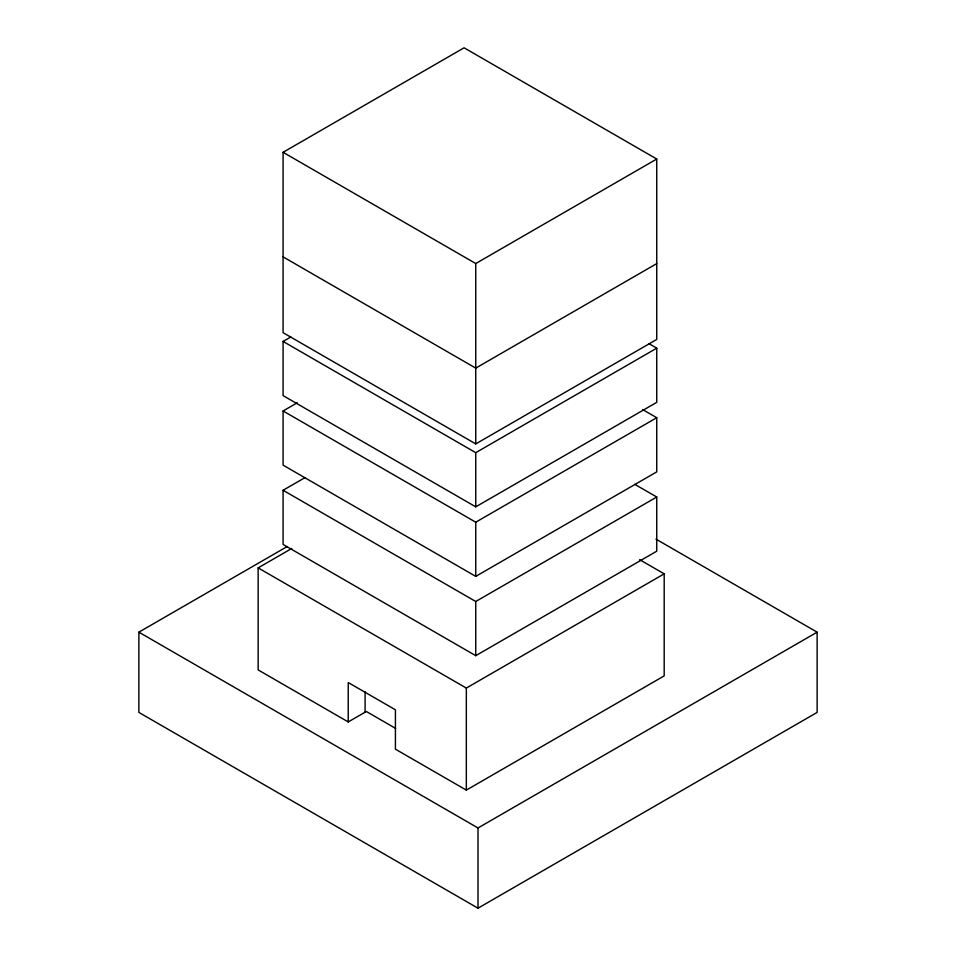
<?xml version="1.0" encoding="UTF-8"?>
<svg xmlns="http://www.w3.org/2000/svg" width="956" height="956" viewBox="0 0 956 956"><rect width="100%" height="100%" fill="white"/><g stroke="black" fill="none" stroke-linecap="round" stroke-linejoin="round"><path stroke-width="1.43" d="M283.084 152.303L464.09 47.8L656.748 159.031L656.748 339.428L475.753 443.919L283.084 332.688L283.084 152.303L475.753 263.533L656.748 159.031M648.993 343.694L656.748 348.175L656.748 402.345L475.753 506.847L283.084 395.617L283.084 341.435L290.839 336.966M642.528 409.503L656.748 417.712L656.748 471.882L475.753 576.372L283.084 465.142L283.084 410.972L297.304 402.763M656.748 263.617L475.753 368.12L283.084 256.877M634.76 484.322L656.748 497.012L656.748 551.182L475.753 655.673L283.084 544.442L283.084 490.273L305.06 477.582M655.947 539.112L817.129 632.167L817.129 712.411L478 908.2L138.871 712.411L138.871 632.167L287.159 546.557M395.653 728.412L366.327 711.491L348.235 721.935L258.144 669.917L258.144 567.876L291.771 548.457M283.084 341.435L475.753 452.678L656.748 348.175M283.084 410.972L475.753 522.203L656.748 417.712M283.084 490.273L475.753 601.503L656.748 497.012M258.144 567.876L466.337 688.069L664.193 573.839L664.193 675.88L466.337 790.11L395.414 749.169L395.414 709.794L348.235 682.56L348.235 721.935M138.871 632.167L478 827.968L817.129 632.167M639.624 559.654L664.193 573.839M478 827.968L478 908.2M475.753 263.533L475.753 443.919M475.753 452.678L475.753 506.847M475.753 522.203L475.753 576.372M475.753 601.503L475.753 655.673M466.337 688.069L466.337 790.11M365.096 691.785L365.096 712.196"/></g></svg>
